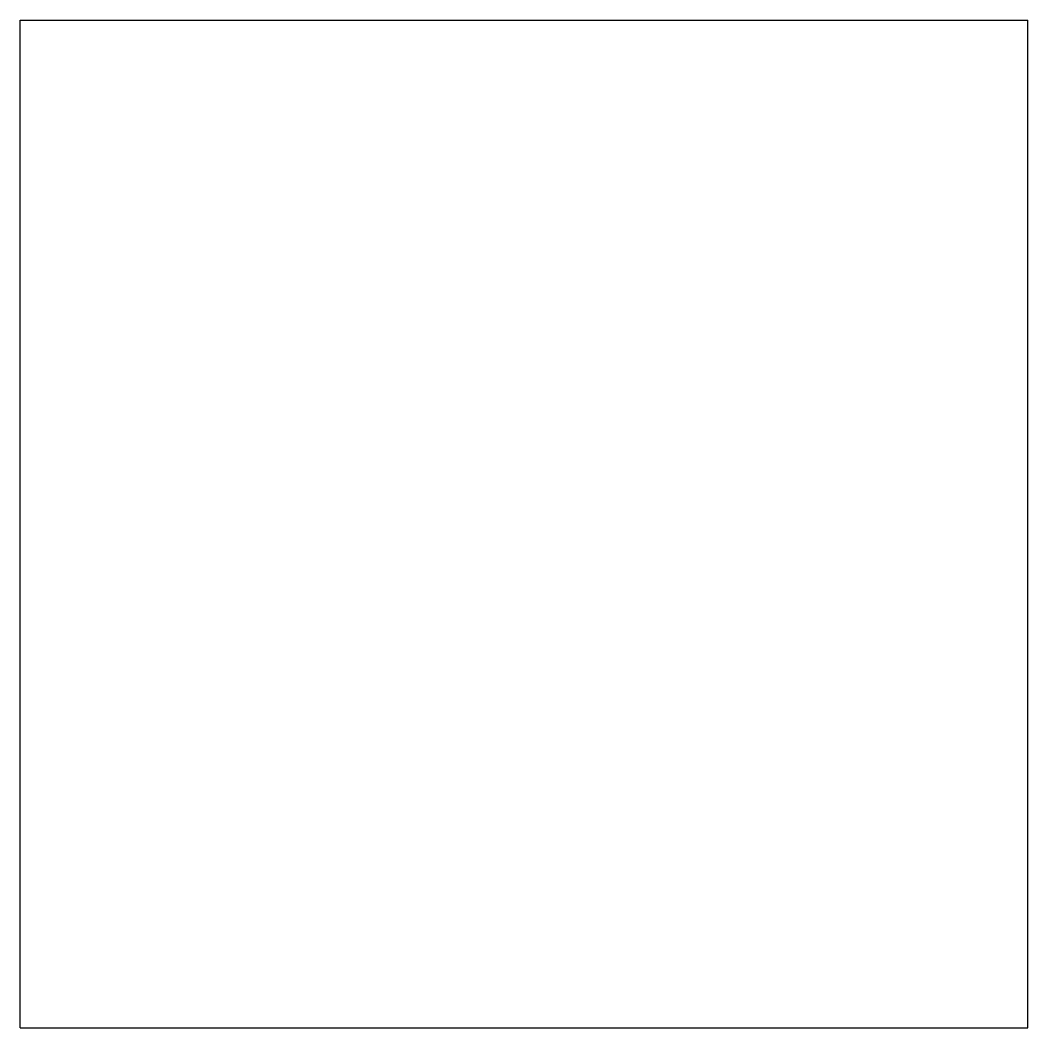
# Model space of a CAD drawing. Header units: millimetres. Extents: x 0 to 180, y 0 to 180.
import ezdxf

# ---------------------------------------------------------------- set-up
doc = ezdxf.new("R2010")
doc.units = ezdxf.units.MM

msp = doc.modelspace()

# ---------------------------------------------------------------- linework, layer by layer
at = {"color": 7, "linetype": 'Continuous'}
for p, q in [((0, 0), (0, 180)), ((0, 180), (180, 180)), ((180, 0), (180, 180)), ((0, 0), (180, 0))]:
    msp.add_line(p, q, dxfattribs=at)

doc.saveas('drawing.dxf')
